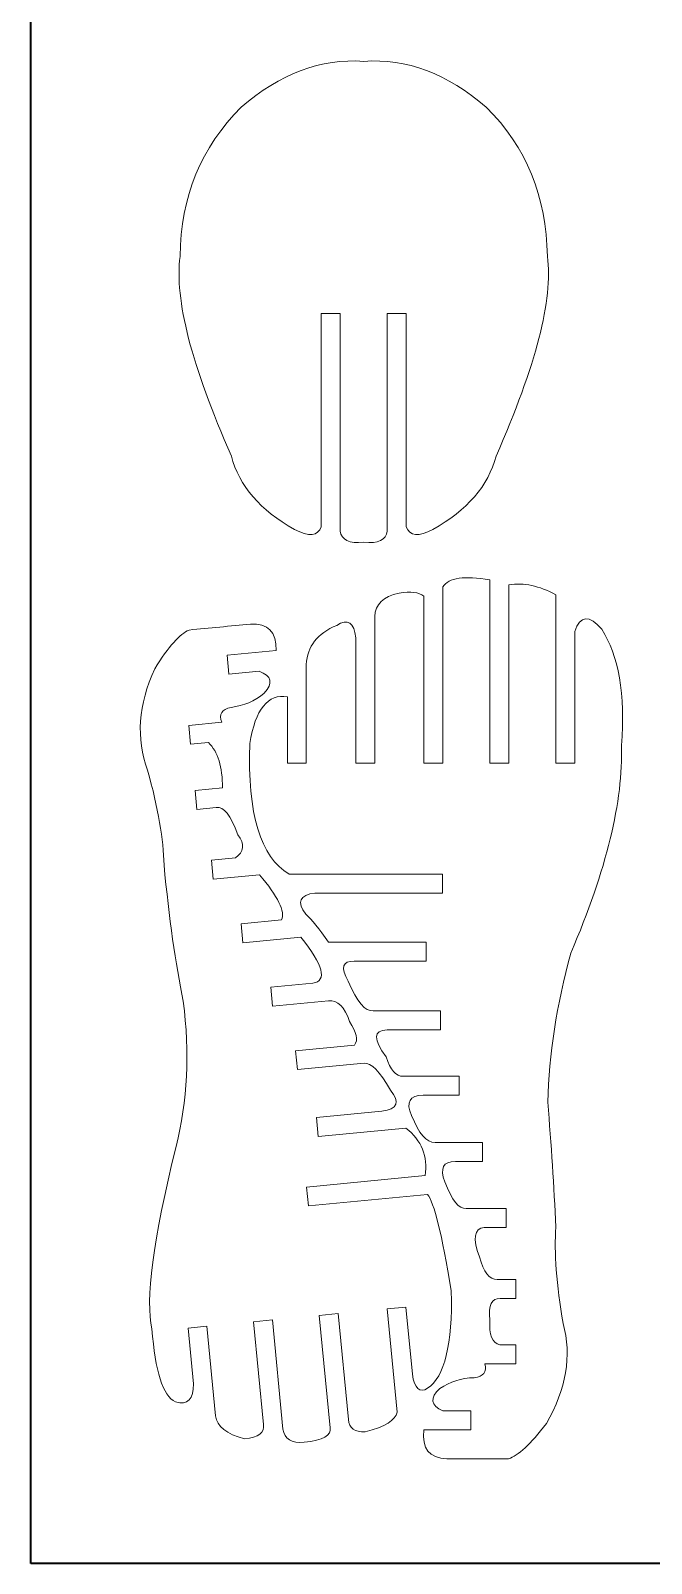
# Model space of a CAD drawing. Header units: inches. Extents: x -12 to 12, y -9 to 9.
# Drawn here: x -12 to -8.41, y -9 to -0.12 of the extents above; entities that cross this region are included whole.
import ezdxf

# ---------------------------------------------------------------- set-up
doc = ezdxf.new("R2010")
doc.units = ezdxf.units.IN
doc.header["$MEASUREMENT"] = 0
doc.layers.add('Layer 1', color=1, linetype='Continuous')
doc.layers.add('Layer 2', color=5, linetype='Continuous')

msp = doc.modelspace()

# ---------------------------------------------------------------- linework, layer by layer
at = {"layer": 'Layer 1', "lineweight": 9}
for points in [[(-10.7807, -0.5649), (-10.5555, -0.3696), (-10.319, -0.2808), (-10.0713, -0.2986)], [(-9.3618, -0.5649), (-9.587, -0.3696), (-9.8235, -0.2808), (-10.0713, -0.2986)], [(-10.2073, -3.0194), (-10.2008, -3.0714), (-10.1555, -3.093), (-10.0713, -3.0841)], [(-9.9353, -3.0194), (-9.9417, -3.0714), (-9.9871, -3.093), (-10.0713, -3.0841)], [(-9.3404, -3.3028), (-9.4881, -3.2767), (-9.5791, -3.2901), (-9.6133, -3.3429)], [(-8.9594, -3.3887), (-9.0545, -3.3365), (-9.1448, -3.3174), (-9.2305, -3.3314)], [(-10.9706, -4.2449), (-10.9151, -4.2986), (-10.8882, -4.3861), (-10.8899, -4.5075)], [(-10.5467, -5.2723), (-10.5246, -5.2239), (-10.5674, -5.1367), (-10.6751, -5.0108)], [(-10.4357, -5.3722), (-10.3046, -5.5354), (-10.2814, -5.6245), (-10.366, -5.6394)], [(-9.7161, -6.754), (-9.6989, -6.6419), (-9.7357, -6.5499), (-9.8267, -6.4783)]]:
    msp.add_open_spline(points, degree=3, dxfattribs=at)
for points, knots in [([(-10.3173, -2.9946), (-10.337, -3.0505), (-10.3885, -3.0555), (-10.4718, -3.0098), (-10.4718, -3.0098), (-10.6704, -2.8997), (-10.7923, -2.7582), (-10.8378, -2.5852), (-10.8378, -2.5852), (-11.0686, -2.0627), (-11.1675, -1.6772), (-11.1346, -1.4286), (-11.1346, -1.4286), (-11.1308, -1.0824), (-11.0128, -0.7945), (-10.7807, -0.5649)], [0, 0, 0, 0, 0.25, 0.25, 0.25, 0.25, 0.5, 0.5, 0.5, 0.5, 0.75, 0.75, 0.75, 0.75, 1, 1, 1, 1]), ([(-9.8253, -2.9946), (-9.8056, -3.0505), (-9.754, -3.0555), (-9.6707, -3.0098), (-9.6707, -3.0098), (-9.4722, -2.8997), (-9.3502, -2.7582), (-9.3048, -2.5852), (-9.3048, -2.5852), (-9.0739, -2.0627), (-8.975, -1.6772), (-9.008, -1.4286), (-9.008, -1.4286), (-9.0118, -1.0824), (-9.1297, -0.7945), (-9.3618, -0.5649)], [0, 0, 0, 0, 0.25, 0.25, 0.25, 0.25, 0.5, 0.5, 0.5, 0.5, 0.75, 0.75, 0.75, 0.75, 1, 1, 1, 1]), ([(-10.2073, -3.0194), (-10.2073, -3.0194), (-10.2073, -1.7597), (-10.2073, -1.7597), (-10.2073, -1.7597), (-10.2073, -1.7597), (-10.3173, -1.7597), (-10.3173, -1.7597), (-10.3173, -1.7597), (-10.3173, -1.7597), (-10.3173, -2.9946), (-10.3173, -2.9946)], [0, 0, 0, 0, 0.333333, 0.333333, 0.333333, 0.333333, 0.666667, 0.666667, 0.666667, 0.666667, 1, 1, 1, 1]), ([(-9.8253, -2.9946), (-9.8253, -2.9946), (-9.8253, -1.7597), (-9.8253, -1.7597), (-9.8253, -1.7597), (-9.8253, -1.7597), (-9.9353, -1.7597), (-9.9353, -1.7597), (-9.9353, -1.7597), (-9.9353, -1.7597), (-9.9353, -3.0194), (-9.9353, -3.0194)], [0, 0, 0, 0, 0.333333, 0.333333, 0.333333, 0.333333, 0.666667, 0.666667, 0.666667, 0.666667, 1, 1, 1, 1]), ([(-9.7232, -3.3963), (-9.7518, -3.374), (-9.7994, -3.3683), (-9.8661, -3.3791), (-9.8661, -3.3791), (-9.9586, -3.4001), (-10.0057, -3.4453), (-10.0076, -3.5146)], [0, 0, 0, 0, 0.5, 0.5, 0.5, 0.5, 1, 1, 1, 1]), ([(-9.7232, -3.3963), (-9.7232, -3.3963), (-9.7232, -4.3651), (-9.7232, -4.3651), (-9.7232, -4.3651), (-9.7232, -4.3651), (-9.6133, -4.3651), (-9.6133, -4.3651), (-9.6133, -4.3651), (-9.6133, -4.3651), (-9.6133, -3.3429), (-9.6133, -3.3429)], [0, 0, 0, 0, 0.333333, 0.333333, 0.333333, 0.333333, 0.666667, 0.666667, 0.666667, 0.666667, 1, 1, 1, 1]), ([(-9.3404, -3.3028), (-9.3404, -3.3028), (-9.3404, -4.3651), (-9.3404, -4.3651), (-9.3404, -4.3651), (-9.3404, -4.3651), (-9.2305, -4.3651), (-9.2305, -4.3651), (-9.2305, -4.3651), (-9.2305, -4.3651), (-9.2305, -3.3314), (-9.2305, -3.3314)], [0, 0, 0, 0, 0.333333, 0.333333, 0.333333, 0.333333, 0.666667, 0.666667, 0.666667, 0.666667, 1, 1, 1, 1]), ([(-8.9594, -3.3887), (-8.9594, -3.3887), (-8.9594, -4.3651), (-8.9594, -4.3651), (-8.9594, -4.3651), (-8.9594, -4.3651), (-8.8495, -4.3651), (-8.8495, -4.3651), (-8.8495, -4.3651), (-8.8495, -4.3651), (-8.8495, -3.6024), (-8.8495, -3.6024)], [0, 0, 0, 0, 0.333333, 0.333333, 0.333333, 0.333333, 0.666667, 0.666667, 0.666667, 0.666667, 1, 1, 1, 1]), ([(-10.1175, -3.6387), (-10.1263, -3.5483), (-10.1632, -3.5242), (-10.2279, -3.5661), (-10.2279, -3.5661), (-10.3395, -3.6129), (-10.3981, -3.6883), (-10.4037, -3.7923)], [0, 0, 0, 0, 0.5, 0.5, 0.5, 0.5, 1, 1, 1, 1]), ([(-10.1175, -3.6387), (-10.1175, -3.6387), (-10.1175, -4.3651), (-10.1175, -4.3651), (-10.1175, -4.3651), (-10.1175, -4.3651), (-10.0076, -4.3651), (-10.0076, -4.3651), (-10.0076, -4.3651), (-10.0076, -4.3651), (-10.0076, -3.5146), (-10.0076, -3.5146)], [0, 0, 0, 0, 0.333333, 0.333333, 0.333333, 0.333333, 0.666667, 0.666667, 0.666667, 0.666667, 1, 1, 1, 1]), ([(-8.9582, -7.0525), (-8.9699, -6.8153), (-8.9856, -6.5739), (-9.0054, -6.3283), (-9.0054, -6.3283), (-8.999, -6.0531), (-8.9546, -5.7652), (-8.8722, -5.4646), (-8.8722, -5.4646), (-8.6655, -4.9827), (-8.5678, -4.5819), (-8.5792, -4.2623), (-8.5792, -4.2623), (-8.5564, -3.9643), (-8.5944, -3.7398), (-8.6934, -3.5889), (-8.6934, -3.5889), (-8.765, -3.5032), (-8.817, -3.5077), (-8.8495, -3.6024)], [0, 0, 0, 0, 0.2, 0.2, 0.2, 0.2, 0.4, 0.4, 0.4, 0.4, 0.6, 0.6, 0.6, 0.6, 0.8, 0.8, 0.8, 0.8, 1, 1, 1, 1]), ([(-11.2815, -3.8172), (-11.2014, -3.6888), (-11.1352, -3.614), (-11.083, -3.593), (-11.083, -3.593), (-10.9642, -3.5816), (-10.8454, -3.5702), (-10.7265, -3.5588), (-10.7265, -3.5588), (-10.6264, -3.5522), (-10.5769, -3.6032), (-10.5779, -3.712), (-10.5779, -3.712), (-10.5779, -3.712), (-10.8627, -3.7394), (-10.8627, -3.7394), (-10.8627, -3.7394), (-10.8627, -3.7394), (-10.8522, -3.8489), (-10.8522, -3.8489), (-10.8522, -3.8489), (-10.8522, -3.8489), (-10.6773, -3.8321), (-10.6773, -3.8321), (-10.6773, -3.8321), (-10.604, -3.8583), (-10.5942, -3.9008), (-10.6479, -3.9596), (-10.6479, -3.9596), (-10.7022, -4.0051), (-10.7659, -4.0323), (-10.839, -4.0412), (-10.839, -4.0412), (-10.8934, -4.0528), (-10.9117, -4.0814), (-10.8939, -4.127), (-10.8939, -4.127), (-10.8939, -4.127), (-11.0844, -4.1453), (-11.0844, -4.1453), (-11.0844, -4.1453), (-11.0844, -4.1453), (-11.0739, -4.2548), (-11.0739, -4.2548), (-11.0739, -4.2548), (-11.0739, -4.2548), (-10.9706, -4.2449), (-10.9706, -4.2449)], [0, 0, 0, 0, 0.083333, 0.083333, 0.083333, 0.083333, 0.166667, 0.166667, 0.166667, 0.166667, 0.25, 0.25, 0.25, 0.25, 0.333333, 0.333333, 0.333333, 0.333333, 0.416667, 0.416667, 0.416667, 0.416667, 0.5, 0.5, 0.5, 0.5, 0.583333, 0.583333, 0.583333, 0.583333, 0.666667, 0.666667, 0.666667, 0.666667, 0.75, 0.75, 0.75, 0.75, 0.833333, 0.833333, 0.833333, 0.833333, 0.916667, 0.916667, 0.916667, 0.916667, 1, 1, 1, 1]), ([(-11.2815, -3.8172), (-11.3769, -4.0258), (-11.3907, -4.2213), (-11.3227, -4.404), (-11.3227, -4.404), (-11.2619, -4.6256), (-11.2303, -4.8091), (-11.2278, -4.9546)], [0, 0, 0, 0, 0.5, 0.5, 0.5, 0.5, 1, 1, 1, 1]), ([(-10.5136, -3.9802), (-10.5136, -3.9802), (-10.5136, -4.3651), (-10.5136, -4.3651), (-10.5136, -4.3651), (-10.5136, -4.3651), (-10.4037, -4.3651), (-10.4037, -4.3651), (-10.4037, -4.3651), (-10.4037, -4.3651), (-10.4037, -3.7923), (-10.4037, -3.7923)], [0, 0, 0, 0, 0.333333, 0.333333, 0.333333, 0.333333, 0.666667, 0.666667, 0.666667, 0.666667, 1, 1, 1, 1]), ([(-10.5136, -3.9802), (-10.6266, -3.9611), (-10.699, -4.0515), (-10.7308, -4.2512), (-10.7308, -4.2512), (-10.7456, -4.6583), (-10.6698, -4.9102), (-10.5035, -5.0069)], [0, 0, 0, 0, 0.5, 0.5, 0.5, 0.5, 1, 1, 1, 1]), ([(-10.9249, -4.6213), (-10.9249, -4.6213), (-11.0377, -4.6321), (-11.0377, -4.6321), (-11.0377, -4.6321), (-11.0377, -4.6321), (-11.0482, -4.5226), (-11.0482, -4.5226), (-11.0482, -4.5226), (-11.0482, -4.5226), (-10.8899, -4.5075), (-10.8899, -4.5075)], [0, 0, 0, 0, 0.333333, 0.333333, 0.333333, 0.333333, 0.666667, 0.666667, 0.666667, 0.666667, 1, 1, 1, 1]), ([(-10.9249, -4.6213), (-10.8829, -4.6135), (-10.8415, -4.6662), (-10.8007, -4.7794), (-10.8007, -4.7794), (-10.7585, -4.8333), (-10.7631, -4.878), (-10.8146, -4.9137)], [0, 0, 0, 0, 0.5, 0.5, 0.5, 0.5, 1, 1, 1, 1]), ([(-11.2278, -4.9546), (-11.1984, -5.2627), (-11.1614, -5.5258), (-11.1165, -5.7441), (-11.1165, -5.7441), (-11.0777, -6.0423), (-11.0916, -6.3226), (-11.1581, -6.5851), (-11.1581, -6.5851), (-11.2909, -7.1266), (-11.3373, -7.4789), (-11.2974, -7.6419)], [0, 0, 0, 0, 0.333333, 0.333333, 0.333333, 0.333333, 0.666667, 0.666667, 0.666667, 0.666667, 1, 1, 1, 1]), ([(-10.6751, -5.0108), (-10.6751, -5.0108), (-10.9431, -5.0365), (-10.9431, -5.0365), (-10.9431, -5.0365), (-10.9431, -5.0365), (-10.9536, -4.927), (-10.9536, -4.927), (-10.9536, -4.927), (-10.9536, -4.927), (-10.8146, -4.9137), (-10.8146, -4.9137)], [0, 0, 0, 0, 0.333333, 0.333333, 0.333333, 0.333333, 0.666667, 0.666667, 0.666667, 0.666667, 1, 1, 1, 1]), ([(-10.5035, -5.0069), (-10.5035, -5.0069), (-9.6143, -5.0069), (-9.6143, -5.0069), (-9.6143, -5.0069), (-9.6143, -5.0069), (-9.6143, -5.1168), (-9.6143, -5.1168), (-9.6143, -5.1168), (-9.6143, -5.1168), (-10.3536, -5.1168), (-10.3536, -5.1168)], [0, 0, 0, 0, 0.333333, 0.333333, 0.333333, 0.333333, 0.666667, 0.666667, 0.666667, 0.666667, 1, 1, 1, 1]), ([(-10.3536, -5.1168), (-10.4425, -5.1277), (-10.4603, -5.1687), (-10.407, -5.2397), (-10.407, -5.2397), (-10.3721, -5.2696), (-10.3283, -5.3236), (-10.2756, -5.4019)], [0, 0, 0, 0, 0.5, 0.5, 0.5, 0.5, 1, 1, 1, 1]), ([(-10.4357, -5.3722), (-10.4357, -5.3722), (-10.7707, -5.4044), (-10.7707, -5.4044), (-10.7707, -5.4044), (-10.7707, -5.4044), (-10.7812, -5.2949), (-10.7812, -5.2949), (-10.7812, -5.2949), (-10.7812, -5.2949), (-10.5467, -5.2723), (-10.5467, -5.2723)], [0, 0, 0, 0, 0.333333, 0.333333, 0.333333, 0.333333, 0.666667, 0.666667, 0.666667, 0.666667, 1, 1, 1, 1]), ([(-10.2756, -5.4019), (-10.2756, -5.4019), (-9.7101, -5.4019), (-9.7101, -5.4019), (-9.7101, -5.4019), (-9.7101, -5.4019), (-9.7101, -5.5119), (-9.7101, -5.5119), (-9.7101, -5.5119), (-9.7101, -5.5119), (-10.127, -5.5119), (-10.127, -5.5119)], [0, 0, 0, 0, 0.333333, 0.333333, 0.333333, 0.333333, 0.666667, 0.666667, 0.666667, 0.666667, 1, 1, 1, 1]), ([(-10.127, -5.5119), (-10.1943, -5.51), (-10.2057, -5.5484), (-10.1613, -5.627), (-10.1613, -5.627), (-10.1105, -5.7479), (-10.0622, -5.8051), (-10.0165, -5.7988)], [0, 0, 0, 0, 0.5, 0.5, 0.5, 0.5, 1, 1, 1, 1]), ([(-10.2759, -5.7412), (-10.2759, -5.7412), (-10.5995, -5.7723), (-10.5995, -5.7723), (-10.5995, -5.7723), (-10.5995, -5.7723), (-10.6101, -5.6628), (-10.6101, -5.6628), (-10.6101, -5.6628), (-10.6101, -5.6628), (-10.366, -5.6394), (-10.366, -5.6394)], [0, 0, 0, 0, 0.333333, 0.333333, 0.333333, 0.333333, 0.666667, 0.666667, 0.666667, 0.666667, 1, 1, 1, 1]), ([(-10.2759, -5.7412), (-10.2216, -5.7359), (-10.1808, -5.7761), (-10.1534, -5.8618), (-10.1534, -5.8618), (-10.1118, -5.9237), (-10.1024, -5.969), (-10.1251, -5.9977)], [0, 0, 0, 0, 0.5, 0.5, 0.5, 0.5, 1, 1, 1, 1]), ([(-10.0165, -5.7988), (-10.0165, -5.7988), (-9.6267, -5.7988), (-9.6267, -5.7988), (-9.6267, -5.7988), (-9.6267, -5.7988), (-9.6267, -5.9088), (-9.6267, -5.9088), (-9.6267, -5.9088), (-9.6267, -5.9088), (-9.9364, -5.9088), (-9.9364, -5.9088)], [0, 0, 0, 0, 0.333333, 0.333333, 0.333333, 0.333333, 0.666667, 0.666667, 0.666667, 0.666667, 1, 1, 1, 1]), ([(-9.843, -6.1785), (-9.885, -6.1791), (-9.918, -6.1416), (-9.9421, -6.0659), (-9.9421, -6.0659), (-10.0176, -5.9644), (-10.0157, -5.912), (-9.9364, -5.9088)], [0, 0, 0, 0, 0.5, 0.5, 0.5, 0.5, 1, 1, 1, 1]), ([(-10.0691, -6.1028), (-10.0691, -6.1028), (-10.4552, -6.1399), (-10.4552, -6.1399), (-10.4552, -6.1399), (-10.4552, -6.1399), (-10.4657, -6.0304), (-10.4657, -6.0304), (-10.4657, -6.0304), (-10.4657, -6.0304), (-10.1251, -5.9977), (-10.1251, -5.9977)], [0, 0, 0, 0, 0.333333, 0.333333, 0.333333, 0.333333, 0.666667, 0.666667, 0.666667, 0.666667, 1, 1, 1, 1]), ([(-9.966, -6.3812), (-9.8755, -6.3677), (-9.859, -6.3271), (-9.9165, -6.2595), (-9.9165, -6.2595), (-9.978, -6.1493), (-10.0289, -6.097), (-10.0691, -6.1028)], [0, 0, 0, 0, 0.5, 0.5, 0.5, 0.5, 1, 1, 1, 1]), ([(-9.843, -6.1785), (-9.843, -6.1785), (-9.5182, -6.1785), (-9.5182, -6.1785), (-9.5182, -6.1785), (-9.5182, -6.1785), (-9.5182, -6.2885), (-9.5182, -6.2885), (-9.5182, -6.2885), (-9.5182, -6.2885), (-9.727, -6.2885), (-9.727, -6.2885)], [0, 0, 0, 0, 0.333333, 0.333333, 0.333333, 0.333333, 0.666667, 0.666667, 0.666667, 0.666667, 1, 1, 1, 1]), ([(-9.727, -6.2885), (-9.8064, -6.2886), (-9.8286, -6.3276), (-9.7937, -6.4056), (-9.7937, -6.4056), (-9.7524, -6.5115), (-9.7073, -6.5633), (-9.6584, -6.5611)], [0, 0, 0, 0, 0.5, 0.5, 0.5, 0.5, 1, 1, 1, 1]), ([(-9.8267, -6.4783), (-9.8267, -6.4783), (-10.3343, -6.527), (-10.3343, -6.527), (-10.3343, -6.527), (-10.3343, -6.527), (-10.3448, -6.4175), (-10.3448, -6.4175), (-10.3448, -6.4175), (-10.3448, -6.4175), (-9.966, -6.3812), (-9.966, -6.3812)], [0, 0, 0, 0, 0.333333, 0.333333, 0.333333, 0.333333, 0.666667, 0.666667, 0.666667, 0.666667, 1, 1, 1, 1]), ([(-9.6584, -6.5611), (-9.6584, -6.5611), (-9.3829, -6.5611), (-9.3829, -6.5611), (-9.3829, -6.5611), (-9.3829, -6.5611), (-9.3829, -6.6711), (-9.3829, -6.6711), (-9.3829, -6.6711), (-9.3829, -6.6711), (-9.5404, -6.6711), (-9.5404, -6.6711)], [0, 0, 0, 0, 0.333333, 0.333333, 0.333333, 0.333333, 0.666667, 0.666667, 0.666667, 0.666667, 1, 1, 1, 1]), ([(-9.5404, -6.6711), (-9.6115, -6.6721), (-9.6318, -6.7115), (-9.6013, -6.7892), (-9.6013, -6.7892), (-9.5613, -6.8979), (-9.52, -6.9494), (-9.4775, -6.9437)], [0, 0, 0, 0, 0.5, 0.5, 0.5, 0.5, 1, 1, 1, 1]), ([(-9.7018, -6.8631), (-9.7018, -6.8631), (-10.3918, -6.9294), (-10.3918, -6.9294), (-10.3918, -6.9294), (-10.3918, -6.9294), (-10.4023, -6.8199), (-10.4023, -6.8199), (-10.4023, -6.8199), (-10.4023, -6.8199), (-9.7161, -6.754), (-9.7161, -6.754)], [0, 0, 0, 0, 0.333333, 0.333333, 0.333333, 0.333333, 0.666667, 0.666667, 0.666667, 0.666667, 1, 1, 1, 1]), ([(-9.7895, -7.9032), (-9.7773, -7.9878), (-9.7478, -8.0152), (-9.7011, -7.9856), (-9.7011, -7.9856), (-9.6029, -7.9201), (-9.5572, -7.7322), (-9.5641, -7.422), (-9.5641, -7.422), (-9.6186, -7.093), (-9.6645, -6.9068), (-9.7018, -6.8631)], [0, 0, 0, 0, 0.333333, 0.333333, 0.333333, 0.333333, 0.666667, 0.666667, 0.666667, 0.666667, 1, 1, 1, 1]), ([(-9.4775, -6.9437), (-9.4775, -6.9437), (-9.2465, -6.9437), (-9.2465, -6.9437), (-9.2465, -6.9437), (-9.2465, -6.9437), (-9.2465, -7.0537), (-9.2465, -7.0537), (-9.2465, -7.0537), (-9.2465, -7.0537), (-9.3747, -7.0537), (-9.3747, -7.0537)], [0, 0, 0, 0, 0.333333, 0.333333, 0.333333, 0.333333, 0.666667, 0.666667, 0.666667, 0.666667, 1, 1, 1, 1]), ([(-9.2985, -7.3553), (-9.3429, -7.3565), (-9.3772, -7.3128), (-9.4013, -7.2242), (-9.4013, -7.2242), (-9.4407, -7.1182), (-9.4318, -7.0614), (-9.3747, -7.0537)], [0, 0, 0, 0, 0.5, 0.5, 0.5, 0.5, 1, 1, 1, 1]), ([(-9.0134, -8.1898), (-8.8985, -7.9913), (-8.8661, -7.798), (-8.9163, -7.6097), (-8.9163, -7.6097), (-8.9557, -7.3832), (-8.9696, -7.1975), (-8.9582, -7.0525)], [0, 0, 0, 0, 0.5, 0.5, 0.5, 0.5, 1, 1, 1, 1]), ([(-9.2985, -7.3553), (-9.2985, -7.3553), (-9.1911, -7.3553), (-9.1911, -7.3553), (-9.1911, -7.3553), (-9.1911, -7.3553), (-9.1911, -7.4653), (-9.1911, -7.4653), (-9.1911, -7.4653), (-9.1911, -7.4653), (-9.2813, -7.4653), (-9.2813, -7.4653)], [0, 0, 0, 0, 0.333333, 0.333333, 0.333333, 0.333333, 0.666667, 0.666667, 0.666667, 0.666667, 1, 1, 1, 1]), ([(-9.7895, -7.9032), (-9.7895, -7.9032), (-9.8267, -7.5154), (-9.8267, -7.5154), (-9.8267, -7.5154), (-9.8267, -7.5154), (-9.9361, -7.5259), (-9.9361, -7.5259), (-9.9361, -7.5259), (-9.9361, -7.5259), (-9.8786, -8.1249), (-9.8786, -8.1249)], [0, 0, 0, 0, 0.333333, 0.333333, 0.333333, 0.333333, 0.666667, 0.666667, 0.666667, 0.666667, 1, 1, 1, 1]), ([(-9.2813, -7.4653), (-9.3302, -7.464), (-9.3499, -7.5052), (-9.3404, -7.5887), (-9.3404, -7.5887), (-9.3467, -7.675), (-9.3277, -7.7236), (-9.2832, -7.7344)], [0, 0, 0, 0, 0.5, 0.5, 0.5, 0.5, 1, 1, 1, 1]), ([(-10.9296, -8.1456), (-10.9296, -8.1456), (-10.9795, -7.6261), (-10.9795, -7.6261), (-10.9795, -7.6261), (-10.9795, -7.6261), (-11.0889, -7.6366), (-11.0889, -7.6366), (-11.0889, -7.6366), (-11.0889, -7.6366), (-11.0579, -7.9591), (-11.0579, -7.9591)], [0, 0, 0, 0, 0.333333, 0.333333, 0.333333, 0.333333, 0.666667, 0.666667, 0.666667, 0.666667, 1, 1, 1, 1]), ([(-10.5395, -8.2228), (-10.5395, -8.2228), (-10.6003, -7.5897), (-10.6003, -7.5897), (-10.6003, -7.5897), (-10.6003, -7.5897), (-10.7097, -7.6002), (-10.7097, -7.6002), (-10.7097, -7.6002), (-10.7097, -7.6002), (-10.6525, -8.1954), (-10.6525, -8.1954)], [0, 0, 0, 0, 0.333333, 0.333333, 0.333333, 0.333333, 0.666667, 0.666667, 0.666667, 0.666667, 1, 1, 1, 1]), ([(-10.1602, -8.1672), (-10.1602, -8.1672), (-10.2192, -7.5531), (-10.2192, -7.5531), (-10.2192, -7.5531), (-10.2192, -7.5531), (-10.3286, -7.5636), (-10.3286, -7.5636), (-10.3286, -7.5636), (-10.3286, -7.5636), (-10.266, -8.2156), (-10.266, -8.2156)], [0, 0, 0, 0, 0.333333, 0.333333, 0.333333, 0.333333, 0.666667, 0.666667, 0.666667, 0.666667, 1, 1, 1, 1]), ([(-11.0579, -7.9591), (-11.0557, -8.0494), (-11.0902, -8.0845), (-11.1613, -8.0646), (-11.1613, -8.0646), (-11.2348, -8.0283), (-11.2802, -7.8875), (-11.2974, -7.6419)], [0, 0, 0, 0, 0.5, 0.5, 0.5, 0.5, 1, 1, 1, 1]), ([(-9.2832, -7.7344), (-9.2832, -7.7344), (-9.191, -7.7344), (-9.191, -7.7344), (-9.191, -7.7344), (-9.191, -7.7344), (-9.191, -7.8444), (-9.191, -7.8444), (-9.191, -7.8444), (-9.191, -7.8444), (-9.3696, -7.8444), (-9.3696, -7.8444)], [0, 0, 0, 0, 0.333333, 0.333333, 0.333333, 0.333333, 0.666667, 0.666667, 0.666667, 0.666667, 1, 1, 1, 1]), ([(-9.6134, -8.1173), (-9.6839, -8.0842), (-9.6896, -8.0409), (-9.6305, -7.9875), (-9.6305, -7.9875), (-9.5721, -7.9474), (-9.5061, -7.9265), (-9.4325, -7.9245), (-9.4325, -7.9245), (-9.3772, -7.9182), (-9.3563, -7.8915), (-9.3696, -7.8444)], [0, 0, 0, 0, 0.333333, 0.333333, 0.333333, 0.333333, 0.666667, 0.666667, 0.666667, 0.666667, 1, 1, 1, 1]), ([(-10.9296, -8.1456), (-10.9221, -8.2073), (-10.8663, -8.2516), (-10.7623, -8.2786), (-10.7623, -8.2786), (-10.6801, -8.2694), (-10.6435, -8.2417), (-10.6525, -8.1954)], [0, 0, 0, 0, 0.5, 0.5, 0.5, 0.5, 1, 1, 1, 1]), ([(-10.1602, -8.1672), (-10.1567, -8.2166), (-10.1242, -8.2402), (-10.0629, -8.2382), (-10.0629, -8.2382), (-9.9474, -8.208), (-9.8859, -8.1702), (-9.8786, -8.1249)], [0, 0, 0, 0, 0.5, 0.5, 0.5, 0.5, 1, 1, 1, 1]), ([(-9.6134, -8.1173), (-9.6134, -8.1173), (-9.4506, -8.1173), (-9.4506, -8.1173), (-9.4506, -8.1173), (-9.4506, -8.1173), (-9.4506, -8.2273), (-9.4506, -8.2273), (-9.4506, -8.2273), (-9.4506, -8.2273), (-9.7239, -8.2273), (-9.7239, -8.2273)], [0, 0, 0, 0, 0.333333, 0.333333, 0.333333, 0.333333, 0.666667, 0.666667, 0.666667, 0.666667, 1, 1, 1, 1]), ([(-10.5395, -8.2228), (-10.5304, -8.2792), (-10.4893, -8.3046), (-10.4163, -8.2989), (-10.4163, -8.2989), (-10.3073, -8.2858), (-10.2572, -8.2581), (-10.266, -8.2156)], [0, 0, 0, 0, 0.5, 0.5, 0.5, 0.5, 1, 1, 1, 1]), ([(-9.7239, -8.2273), (-9.7353, -8.3354), (-9.6909, -8.391), (-9.5905, -8.394), (-9.5905, -8.394), (-9.4712, -8.394), (-9.3518, -8.394), (-9.2325, -8.394), (-9.2325, -8.394), (-9.1785, -8.3781), (-9.1055, -8.31), (-9.0134, -8.1898)], [0, 0, 0, 0, 0.333333, 0.333333, 0.333333, 0.333333, 0.666667, 0.666667, 0.666667, 0.666667, 1, 1, 1, 1])]:
    msp.add_open_spline(points, degree=3, knots=knots, dxfattribs=at)
at = {"layer": 'Layer 2', "lineweight": 35}
msp.add_open_spline([(-12, -9), (-12, -9), (12, -9), (12, -9), (12, -9), (12, -9), (12, 9), (12, 9), (12, 9), (12, 9), (-12, 9), (-12, 9), (-12, 9), (-12, 9), (-12, -9), (-12, -9)], degree=3, knots=[0, 0, 0, 0, 0.25, 0.25, 0.25, 0.25, 0.5, 0.5, 0.5, 0.5, 0.75, 0.75, 0.75, 0.75, 1, 1, 1, 1], dxfattribs=at)

doc.saveas('drawing.dxf')
